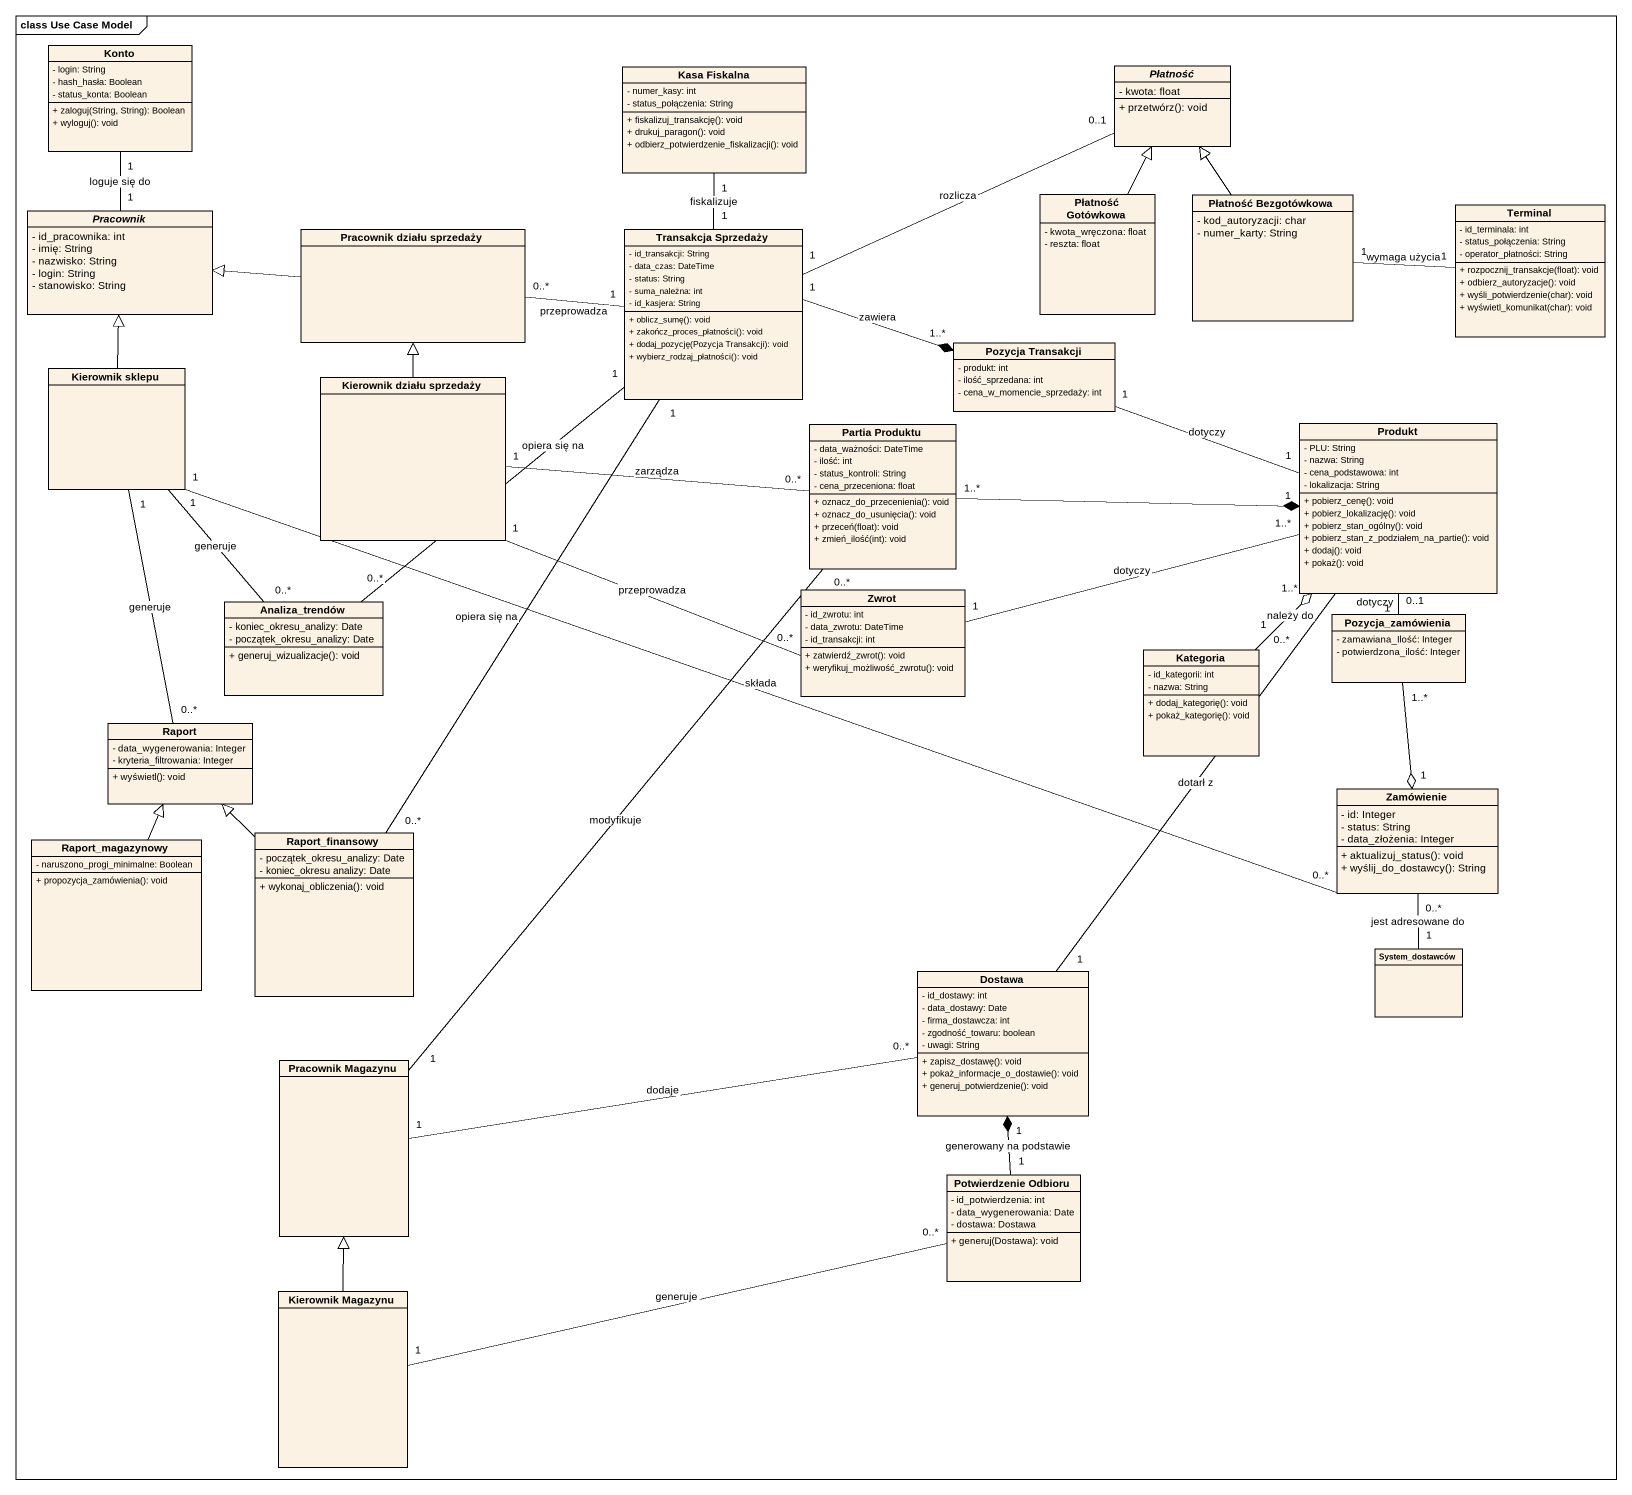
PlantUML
@startuml
mainframe class Use Case Model
hide circle
hide empty members
skinparam classAttributeIconSize 0
class Konto {
  - login: String
  - hash_hasła: Boolean
  - status_konta: Boolean
  + zaloguj(String, String): Boolean
  + wyloguj(): void
}
class "Kasa Fiskalna" as Kasa_Fiskalna {
  - numer_kasy: int
  - status_połączenia: String
  + fiskalizuj_transakcję(): void
  + drukuj_paragon(): void
  + odbierz_potwierdzenie_fiskalizacji(): void
}
abstract class Płatność {
  - kwota: float
  + przetwórz(): void
}
abstract class Pracownik {
  - id_pracownika: int
  - imię: String
  - nazwisko: String
  - login: String
  - stanowisko: String
}
class "Płatność Gotówkowa" as Płatność_Gotówkowa {
  - kwota_wręczona: float
  - reszta: float
}
class "Płatność Bezgotówkowa" as Płatność_Bezgotówkowa {
  - kod_autoryzacji: char
  - numer_karty: String
}
class Terminal {
  - id_terminala: int
  - status_połączenia: String
  - operator_płatności: String
  + rozpocznij_transakcje(float): void
  + odbierz_autoryzacje(): void
  + wyśli_potwierdzenie(char): void
  + wyświetl_komunikat(char): void
}
class "Pracownik działu sprzedaży" as Pracownik_działu_sprzedaży
class "Transakcja Sprzedaży" as Transakcja_Sprzedaży {
  - id_transakcji: String
  - data_czas: DateTime
  - status: String
  - suma_należna: int
  - id_kasjera: String
  + oblicz_sumę(): void
  + zakończ_proces_płatności(): void
  + dodaj_pozycję(Pozycja Transakcji): void
  + wybierz_rodzaj_płatności(): void
}
class "Pozycja Transakcji" as Pozycja_Transakcji {
  - produkt: int
  - ilość_sprzedana: int
  - cena_w_momencie_sprzedaży: int
}
class "Kierownik sklepu" as Kierownik_sklepu
class "Kierownik działu sprzedaży" as Kierownik_działu_sprzedaży
class "Partia Produktu" as Partia_Produktu {
  - data_ważności: DateTime
  - ilość: int
  - status_kontroli: String
  - cena_przeceniona: float
  + oznacz_do_przecenienia(): void
  + oznacz_do_usunięcia(): void
  + przeceń(float): void
  + zmień_ilość(int): void
}
class Produkt {
  - PLU: String
  - nazwa: String
  - cena_podstawowa: int
  - lokalizacja: String
  + pobierz_cenę(): void
  + pobierz_lokalizację(): void
  + pobierz_stan_ogólny(): void
  + pobierz_stan_z_podziałem_na_partie(): void
  + dodaj(): void
  + pokaż(): void
}
class Analiza_trendów {
  - koniec_okresu_analizy: Date
  - początek_okresu_analizy: Date
  + generuj_wizualizacje(): void
}
class Zwrot {
  - id_zwrotu: int
  - data_zwrotu: DateTime
  - id_transakcji: int
  + zatwierdź_zwrot(): void
  + weryfikuj_możliwość_zwrotu(): void
}
class Pozycja_zamówienia {
  - zamawiana_Ilość: Integer
  - potwierdzona_ilość: Integer
}
class Kategoria {
  - id_kategorii: int
  - nazwa: String
  + dodaj_kategorię(): void
  + pokaż_kategorię(): void
}
class Raport {
  - data_wygenerowania: Integer
  - kryteria_filtrowania: Integer
  + wyświetl(): void
}
class Zamówienie {
  - id: Integer
  - status: String
  - data_złożenia: Integer
  + aktualizuj_status(): void
  + wyślij_do_dostawcy(): String
}
class Raport_finansowy {
  - początek_okresu_analizy: Date
  - koniec_okresu analizy: Date
  + wykonaj_obliczenia(): void
}
class Raport_magazynowy {
  - naruszono_progi_minimalne: Boolean
  + propozycja_zamówienia(): void
}
class System_dostawców
class Dostawa {
  - id_dostawy: int
  - data_dostawy: Date
  - firma_dostawcza: int
  - zgodność_towaru: boolean
  - uwagi: String
  + zapisz_dostawę(): void
  + pokaż_informacje_o_dostawie(): void
  + generuj_potwierdzenie(): void
}
class "Pracownik Magazynu" as Pracownik_Magazynu
class "Potwierdzenie Odbioru" as Potwierdzenie_Odbioru {
  - id_potwierdzenia: int
  - data_wygenerowania: Date
  - dostawa: Dostawa
  + generuj(Dostawa): void
}
class "Kierownik Magazynu" as Kierownik_Magazynu
Konto "1" -- "1" Pracownik : loguje się do
Płatność_Gotówkowa -up-|> Płatność
Płatność_Bezgotówkowa -up-|> Płatność
Płatność_Bezgotówkowa "1" -right- "1" Terminal : wymaga użycia
Pracownik_działu_sprzedaży -left-|> Pracownik
Pracownik_działu_sprzedaży "0..*" -right- "1" Transakcja_Sprzedaży : przeprowadza
Transakcja_Sprzedaży "1" -up- "1" Kasa_Fiskalna : fiskalizuje
Transakcja_Sprzedaży "1" -right- "0..1" Płatność : rozlicza
Transakcja_Sprzedaży "1" -right-* "1..*" Pozycja_Transakcji : zawiera
Transakcja_Sprzedaży "1" -- "0..*" Analiza_trendów : opiera się na
Transakcja_Sprzedaży "1" -- "0..*" Raport_finansowy : opiera się na
Pozycja_Transakcji "1" -right- "1" Produkt : dotyczy
Kierownik_sklepu -up-|> Pracownik
Kierownik_sklepu "1" -- "0..*" Analiza_trendów : generuje
Kierownik_sklepu "1" -- "0..*" Raport : generuje
Kierownik_sklepu "1" -right- "0..*" Zamówienie : składa
Kierownik_działu_sprzedaży -up-|> Pracownik_działu_sprzedaży
Kierownik_działu_sprzedaży "1" -right- "0..*" Partia_Produktu : zarządza
Kierownik_działu_sprzedaży "1" -right- "0..*" Zwrot : przeprowadza
Partia_Produktu "1..*" -right-* "1" Produkt
Zwrot "1" -right- "1..*" Produkt : dotyczy
Pozycja_zamówienia "0..1" -up- "1" Produkt : dotyczy
Pozycja_zamówienia "1..*" --o "1" Zamówienie
Kategoria "1" -up-o "1..*" Produkt : należy do
Zamówienie "0..*" -- "1" System_dostawców : jest adresowane do
Raport_finansowy -up-|> Raport
Raport_magazynowy -up-|> Raport
Dostawa "1" -up- "0..*" Produkt : dotarł z
Pracownik_Magazynu "1" -up- "0..*" Partia_Produktu : modyfikuje
Pracownik_Magazynu "1" -right- "0..*" Dostawa : dodaje
Potwierdzenie_Odbioru "1" -up-* "1" Dostawa : generowany na podstawie
Kierownik_Magazynu -up-|> Pracownik_Magazynu
Kierownik_Magazynu "1" -right- "0..*" Potwierdzenie_Odbioru : generuje
@enduml
